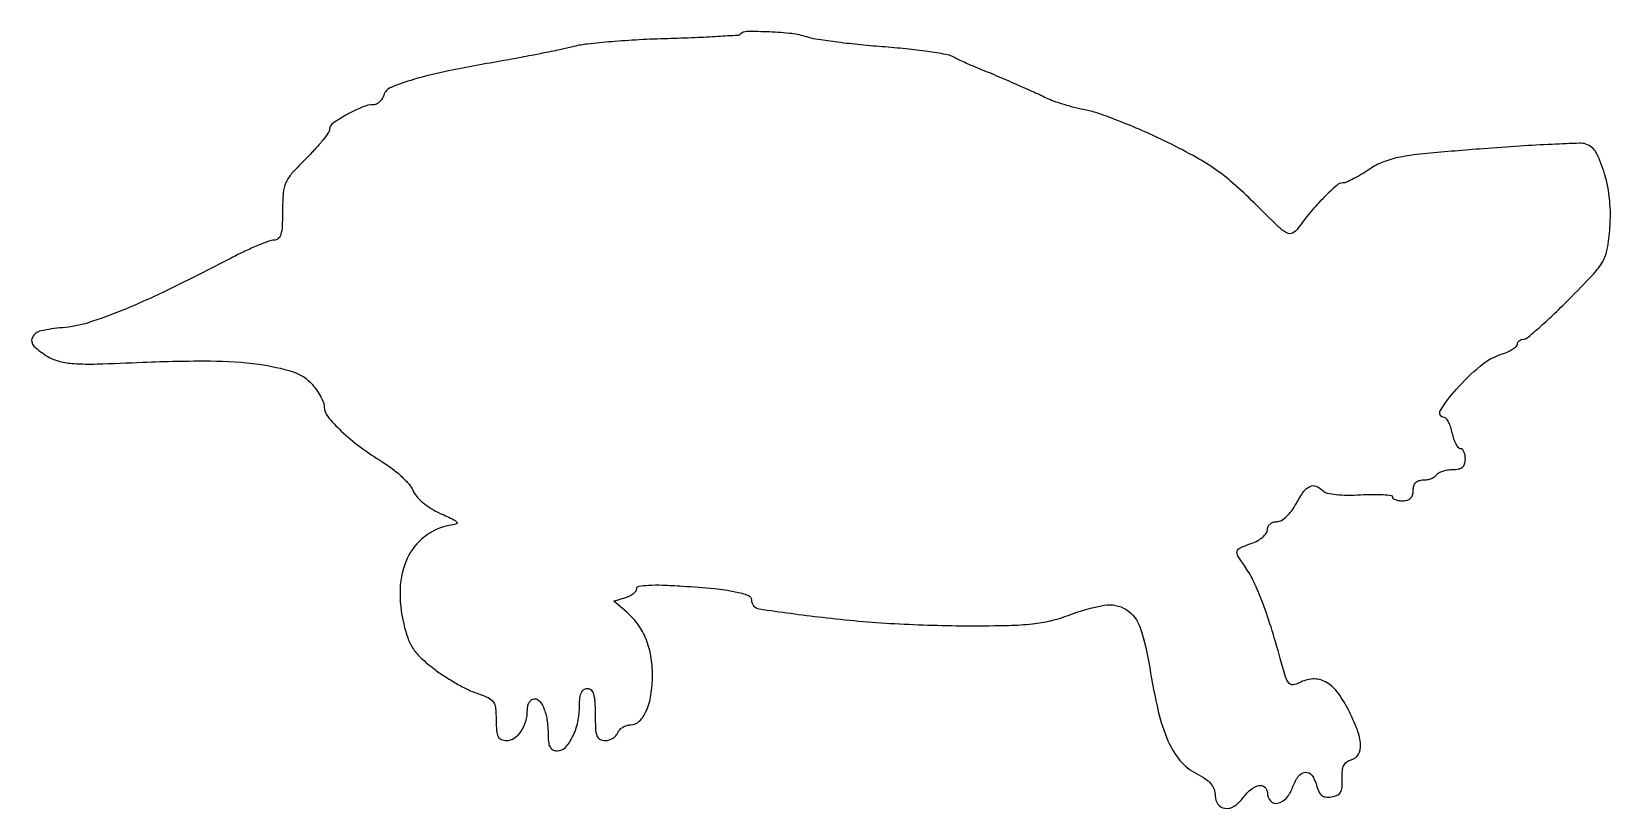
# Model space of a CAD drawing. Extents: x 0 to 303, y 0 to 149.
import ezdxf

# ---------------------------------------------------------------- set-up
doc = ezdxf.new("R2010")
doc.units = 0

msp = doc.modelspace()

# ---------------------------------------------------------------- linework, layer by layer
msp.add_lwpolyline([(135.85636, 148.523027, -0.181776), (135.415695, 148.323179, -0.001502), (131.571588, 148.080123, -0.005095), (127.125828, 147.857867, -0.003227), (121.939693, 147.685063, 0.006738), (116.464326, 147.464131, 0.007237), (111.126035, 147.099084, 0.006898), (106.554355, 146.656332, 0.033772), (104, 146.197162, -0.008959), (101.670222, 145.657898, -0.002842), (98.178125, 144.93598, -0.002836), (94.275725, 144.175349, -0.003153), (90.5, 143.486248, 0.005878), (79.886942, 141.489452, 0.020748), (73.14674, 139.84561, 0.027354), (68.830908, 138.341242, 0.22188), (67.449312, 136.840295, -0.064071), (67.122113, 136.136717, -0.064483), (66.628044, 135.540587, -0.070681), (66.049318, 135.137114, -0.117461), (65.473713, 135, 0.099083), (63.386549, 134.582296, 0.028236), (60.398003, 133.133136, 0.022864), (57.635255, 131.42527, 0.242322), (57.024604, 130.296559, -0.151388), (56.79557, 129.60759, -0.013673), (55.685352, 128.143454, -0.016775), (54.225388, 126.443746, -0.012328), (52.5, 124.656778, 0.015053), (49.81582, 121.846312, 0.077957), (48.648217, 120.051343, 0.085436), (48.138424, 118.060308, 0.020053), (48, 114.610219, -0.01099), (47.935502, 111.676175, -0.059787), (47.677348, 110.110259, -0.140311), (47.171721, 109.306673, -0.184649), (46.369614, 109, 0.088943), (45.392967, 108.824883, 0.009853), (43.273643, 107.991782, 0.011757), (40.773745, 106.882105, 0.009265), (38.119614, 105.567768, -0.00591), (26.089052, 99.509334, -0.01583), (17.341835, 95.571175, -0.021818), (10.723999, 93.17234, -0.056553), (5.75, 92.209888, 0.034415), (1.606876, 91.596627, 0.226323), (-0.004512, 90.343689, 0.330503), (0.283159, 88.703811, 0.056353), (2.97451, 86.674129, 0.072243), (5.221738, 85.752158, 0.046426), (8.011597, 85.323923, 0.022461), (12.407336, 85.259699, 0.003374), (21.22451, 85.586547, -0.012309), (34.14952, 85.834529, -0.031412), (43.494329, 85.195886, -0.043723), (50.044129, 83.742016, -0.139315), (53.75, 81.299879, -0.028066), (54.611116, 80.179187, -0.028268), (55.339062, 78.971704, -0.029464), (55.84912, 77.850951, -0.092305), (56, 77.040628, 0.175035), (56.672599, 75.178168, 0.030069), (59.284783, 72.392329, 0.029478), (62.911742, 69.346686, 0.022127), (67.22878, 66.422855, -0.025551), (69.115814, 65.12588, -0.024955), (70.876307, 63.633539, -0.025769), (72.285108, 62.16965, -0.079911), (73.005477, 61.008336, 0.081422), (73.711357, 59.877969, 0.038066), (74.949197, 58.668034, 0.035127), (76.524985, 57.524696, 0.033062), (78.276696, 56.587301, -0.004463), (80.88518, 55.377768, -0.123486), (81.462144, 54.902708, -0.519873), (81.344584, 54.551028, -0.028773), (80.013097, 54.236706, 0.123659), (75.247911, 52.106624, 0.118031), (71.955844, 47.946075, 0.100197), (70.567563, 42.13958, 0.068231), (71.256311, 35.363183, 0.027682), (72.108936, 32.535853, 0.061704), (73.127896, 30.537298, 0.058703), (74.637266, 28.788409, 0.02305), (77.086259, 26.744775, 0.018525), (79.110497, 25.323127, 0.014561), (81.401528, 23.930715, 0.014801), (83.609695, 22.760291, 0.034769), (85.336259, 22.054039, -0.025874), (87.46763, 21.226106, -0.132903), (88.439423, 20.429742, -0.130932), (88.88459, 19.245798, -0.024822), (89, 16.922448, 0.018183), (89.075868, 14.836881, 0.098228), (89.375229, 13.749086, 0.181014), (89.970515, 13.196444, 0.097839), (90.964816, 13, 0.149055), (92.481884, 13.462529, 0.095733), (93.796382, 14.770076, 0.081223), (94.693038, 16.6993, 0.068352), (95, 18.934259, -0.065159), (95.103354, 19.723986, -0.08264), (95.406365, 20.393188, -0.098989), (95.855818, 20.840833, -0.147569), (96.383369, 21, -0.232249), (97.416889, 20.49256, -0.078482), (98.245426, 18.980752, -0.055156), (98.79733, 16.670482, -0.029841), (98.986345, 13.75, 0.037766), (99.088758, 12.479932, 0.104273), (99.406418, 11.645505, 0.146338), (99.956091, 11.174348, 0.106014), (100.75, 11.007802, 0.20675), (102.294238, 11.683042, 0.074145), (103.685171, 13.703948, 0.06122), (104.667639, 16.54898, 0.052603), (105, 19.699365, -0.028295), (105.084461, 21.190661, -0.078512), (105.363614, 22.199894, -0.128697), (105.837969, 22.783447, -0.159397), (106.5, 23, -0.200296), (107.20701, 22.704941, -0.122766), (107.675, 21.916667, -0.058865), (107.930757, 20.460489, -0.014068), (108, 18, 0.011951), (108.065671, 15.252996, 0.078692), (108.344651, 13.910324, 0.179375), (108.922606, 13.247227, 0.125381), (109.893011, 13, 0.07271), (110.659707, 13.112085, 0.064008), (111.399034, 13.440625, 0.066864), (112.000393, 13.926463, 0.098143), (112.361626, 14.5, -0.097131), (112.721246, 15.073523, -0.066865), (113.317715, 15.559375, -0.064204), (114.049871, 15.887904, -0.07352), (114.8081, 16, 0.200531), (116.469176, 16.694106, 0.091155), (117.818499, 18.677607, 0.065497), (118.708278, 21.717472, 0.038505), (119, 25.5, 0.041317), (118.692756, 29.211744, 0.0557), (117.773518, 32.451616, 0.059507), (116.225282, 35.241583, 0.057902), (114.051081, 37.617149), (111.602163, 39.738956), (113.801081, 40.436866, 0.040261), (114.642582, 40.780616, 0.050152), (115.354068, 41.235161, 0.058618), (115.844405, 41.725924, 0.168534), (116, 42.174424, -0.371196), (116.382941, 42.619171, -0.024064), (118.215345, 42.804786, -0.021818), (120.913917, 42.829624, -0.007853), (124.75, 42.63715, -0.007489), (130.90547, 42.138596, -0.025479), (134.885282, 41.550361, -0.035728), (137.378485, 40.862721, -0.317643), (138, 39.983109, 0.371433), (139.479683, 38.266056, 0.00764), (151.603813, 36.644523, 0.015393), (165.504689, 35.43362, 0.013716), (180, 35.017833, 0.005755), (187.294409, 35.092699, 0.020883), (191.922269, 35.387112, 0.031292), (195.427785, 35.981117, 0.033212), (198.760727, 37.000504, -0.045129), (205.713407, 38.947336, -0.190006), (209.887352, 38.132857, -0.17485), (212.592833, 34.620483, -0.037227), (214.423243, 27, 0.016002), (216.071076, 18.582283, 0.046461), (217.924553, 12.954763, 0.069531), (220.232418, 9.189385, 0.10129), (223.25, 6.748171, -0.027418), (225.026425, 5.699841, -0.067841), (226.157334, 4.70107, -0.090954), (226.782544, 3.635186, -0.087491), (227, 2.401962, 0.157454), (227.529694, 0.7616, 0.211503), (228.861462, -0.017358, 0.165052), (230.619891, 0.366219, 0.101624), (232.193296, 1.815854, -0.058974), (233.756003, 3.521891, -0.119572), (235.366306, 4.346753, -0.241738), (236.495903, 4.071522, -0.2177), (237, 2.968615, 0.185535), (237.59869, 1.410735, 0.26777), (238.969248, 0.966054, 0.161937), (240.661919, 1.959217, 0.096212), (241.850155, 4, -0.070249), (242.9389, 6.113439, -0.218389), (244.292329, 6.897019, -0.267728), (245.556869, 6.319508, -0.093596), (246.426938, 4.435081, 0.04423), (246.851867, 3.211717, 0.120891), (247.4117, 2.495312, 0.137841), (248.189716, 2.172862, 0.065141), (249.285346, 2.185081, 0.067011), (250.395944, 2.498522, 0.157167), (251.036476, 3.061081, 0.116844), (251.337774, 4.015781, 0.029173), (251.36205, 5.66267, -0.032563), (251.394977, 7.193065, -0.090188), (251.677513, 8.228005, -0.123884), (252.238875, 8.904154, -0.094177), (253.11205, 9.319051, 0.199793), (254.46514, 10.34804, 0.148608), (254.899812, 12.194677, 0.077109), (254.271074, 15.035772, 0.024335), (252.491761, 19.01626, 0.046007), (250.392872, 22.356811, 0.106209), (248.148738, 24.271119, 0.139587), (245.731288, 24.804713, 0.108234), (243.126166, 24.067522, -0.092802), (241.922903, 23.686958, -0.262937), (241.138146, 24.012279, -0.091492), (240.49602, 25.242388, -0.007519), (239.478868, 28.732491, 0.008419), (237.703694, 34.782982, 0.015323), (236.020641, 39.651076, 0.018635), (234.407105, 43.459201, 0.042769), (232.851301, 46.15437, -0.012712), (231.347624, 48.43158, -0.202211), (231.203976, 49.326664, -0.235623), (231.756542, 49.97909, -0.017464), (234, 50.850155, 0.043127), (235.147871, 51.365007, 0.051507), (236.11875, 52.044661, 0.059582), (236.785692, 52.777884, 0.156016), (237, 53.44798, -0.11797), (237.141642, 54.039957, -0.100603), (237.541243, 54.544094, -0.092599), (238.13884, 54.882579, -0.08286), (238.842529, 55, 0.134743), (239.709424, 55.237936, 0.054604), (240.696923, 55.980636, 0.046411), (241.687404, 57.100658, 0.034349), (242.569933, 58.5, -0.030469), (243.967818, 60.755048, -0.129722), (245.173167, 61.764047, -0.211434), (246.372458, 61.790703, -0.098035), (247.694157, 60.905843, 0.146877), (248.482817, 60.481396, 0.024578), (250.200157, 60.216726, 0.024031), (252.38622, 60.094808, 0.015989), (254.895979, 60.155843, -0.011494), (257.23767, 60.233856, -0.019174), (259.208983, 60.178591, -0.013902), (260.752152, 60.032836, -0.379618), (261.001822, 59.75, 0.237061), (261.145378, 59.462493, 0.070893), (261.588035, 59.220312, 0.054149), (262.234135, 59.054732, 0.035687), (263, 59, 0.072254), (263.873159, 59.126841, 0.124864), (264.5, 59.5, 0.124864), (264.873159, 60.126841, 0.072254), (265, 61, -0.072026), (265.12506, 61.863653, -0.121293), (265.492623, 62.492399, -0.12387), (266.103605, 62.870271, -0.077002), (266.940983, 63, 0.046881), (267.729296, 63.074077, 0.046318), (268.49335, 63.29375, 0.050262), (269.123976, 63.616444, 0.111412), (269.5, 64, -0.130646), (269.906663, 64.384508, -0.045439), (270.653525, 64.70625, -0.041396), (271.57934, 64.926158, -0.037634), (272.559017, 65, 0.04725), (273.704714, 65.108511, 0.125037), (274.444877, 65.454836, 0.147038), (274.859354, 66.07068, 0.075243), (275, 67, 0.044077), (274.932378, 67.765608, 0.06388), (274.72959, 68.4125, 0.083673), (274.431289, 68.850101, 0.204147), (274.079455, 69, -0.230346), (273.68121, 69.193748, -0.04518), (273.235766, 69.88125, -0.039605), (272.819532, 70.850988, -0.027524), (272.5, 72, 0.02658), (272.182788, 73.149071, 0.038491), (271.773454, 74.11875, 0.043453), (271.337809, 74.808645, 0.234331), (270.95193, 75, -0.586843), (270.217126, 76.315447, -0.044573), (273.283198, 80.424518, -0.034623), (277.847591, 84.863272, -0.094776), (281.75, 87.062738, 0.023881), (282.994786, 87.548415, 0.033812), (284.045313, 88.105191, 0.035891), (284.802234, 88.653262, 0.22161), (285, 89.077552, -0.122461), (285.087479, 89.429366, -0.100762), (285.33393, 89.729031, -0.091155), (285.702557, 89.930354, -0.079686), (286.136785, 90, 0.175365), (286.844523, 90.256101, 0.005928), (289.137103, 92.211765, 0.010547), (291.805331, 94.644208, 0.007086), (294.754298, 97.529412, 0.006384), (299.571663, 102.503556, 0.058654), (301.3625, 104.911611, 0.088144), (302.227957, 107.30899, 0.022631), (302.74501, 111.412134, 0.044395), (302.699744, 116.655618, 0.045776), (301.725412, 121.753374, 0.049718), (300.117031, 125.783808, 0.198833), (298.124688, 127.459214, 0.0859), (296.926418, 127.622307, 0.002372), (291.660771, 127.407101, 0.004818), (285.454125, 127.063983, 0.00328), (278.401342, 126.559396, 0.002989), (267.616379, 125.651746, 0.022559), (262.549316, 124.963254, 0.047876), (259.323194, 124.050086, 0.056237), (256.511795, 122.572566, -0.013504), (254.972424, 121.587559, -0.016569), (253.482046, 120.755691, -0.015111), (252.199909, 120.143085, -0.104253), (251.521131, 120, 0.184062), (250.311494, 119.539088, 0.015383), (247.836074, 117.191671, 0.020639), (245.221639, 114.327798, 0.022913), (242.947012, 111.353056, -0.120882), (241.844188, 110.379528, -0.255147), (240.737588, 110.398369, -0.063361), (239.078061, 111.642263, -0.003558), (234.478032, 116.164571, 0.016454), (230.455725, 119.919922, 0.028422), (226.844559, 122.730409, 0.026443), (222.760708, 125.243535, 0.012188), (217.206737, 128.095605, 0.009605), (212.920681, 130.06553, 0.009554), (208.554515, 131.87305, 0.009441), (204.680732, 133.306941, 0.036483), (202.206737, 133.97223, -0.015179), (200.18506, 134.424573, -0.011578), (198.001354, 135.037477, -0.011738), (195.980405, 135.707781, -0.026818), (194.5, 136.329082, 0.006814), (191.872832, 137.557419, 0.003088), (188.401437, 139.097452, 0.003), (184.624426, 140.718316, 0.003451), (181, 142.218631, -0.006198), (179.902502, 142.680014, -0.004261), (178.669424, 143.229018, -0.004296), (177.491472, 143.777823, -0.008724), (176.576763, 144.233333, 0.07826), (175.275984, 144.669138, 0.006809), (171.817803, 145.20404, 0.008819), (167.650897, 145.715811, 0.006739), (163.076763, 146.133625, -0.005934), (158.431844, 146.550367, -0.007006), (154.049027, 147.05823, -0.006205), (150.366067, 147.583941, -0.043205), (148.600777, 148.016963, 0.054495), (145.76029, 148.646255, 0.017365), (141.435044, 148.968711, 0.010979), (137.109985, 149.045402, 0.197814)], format="xyb", close=True)

doc.saveas('drawing.dxf')
